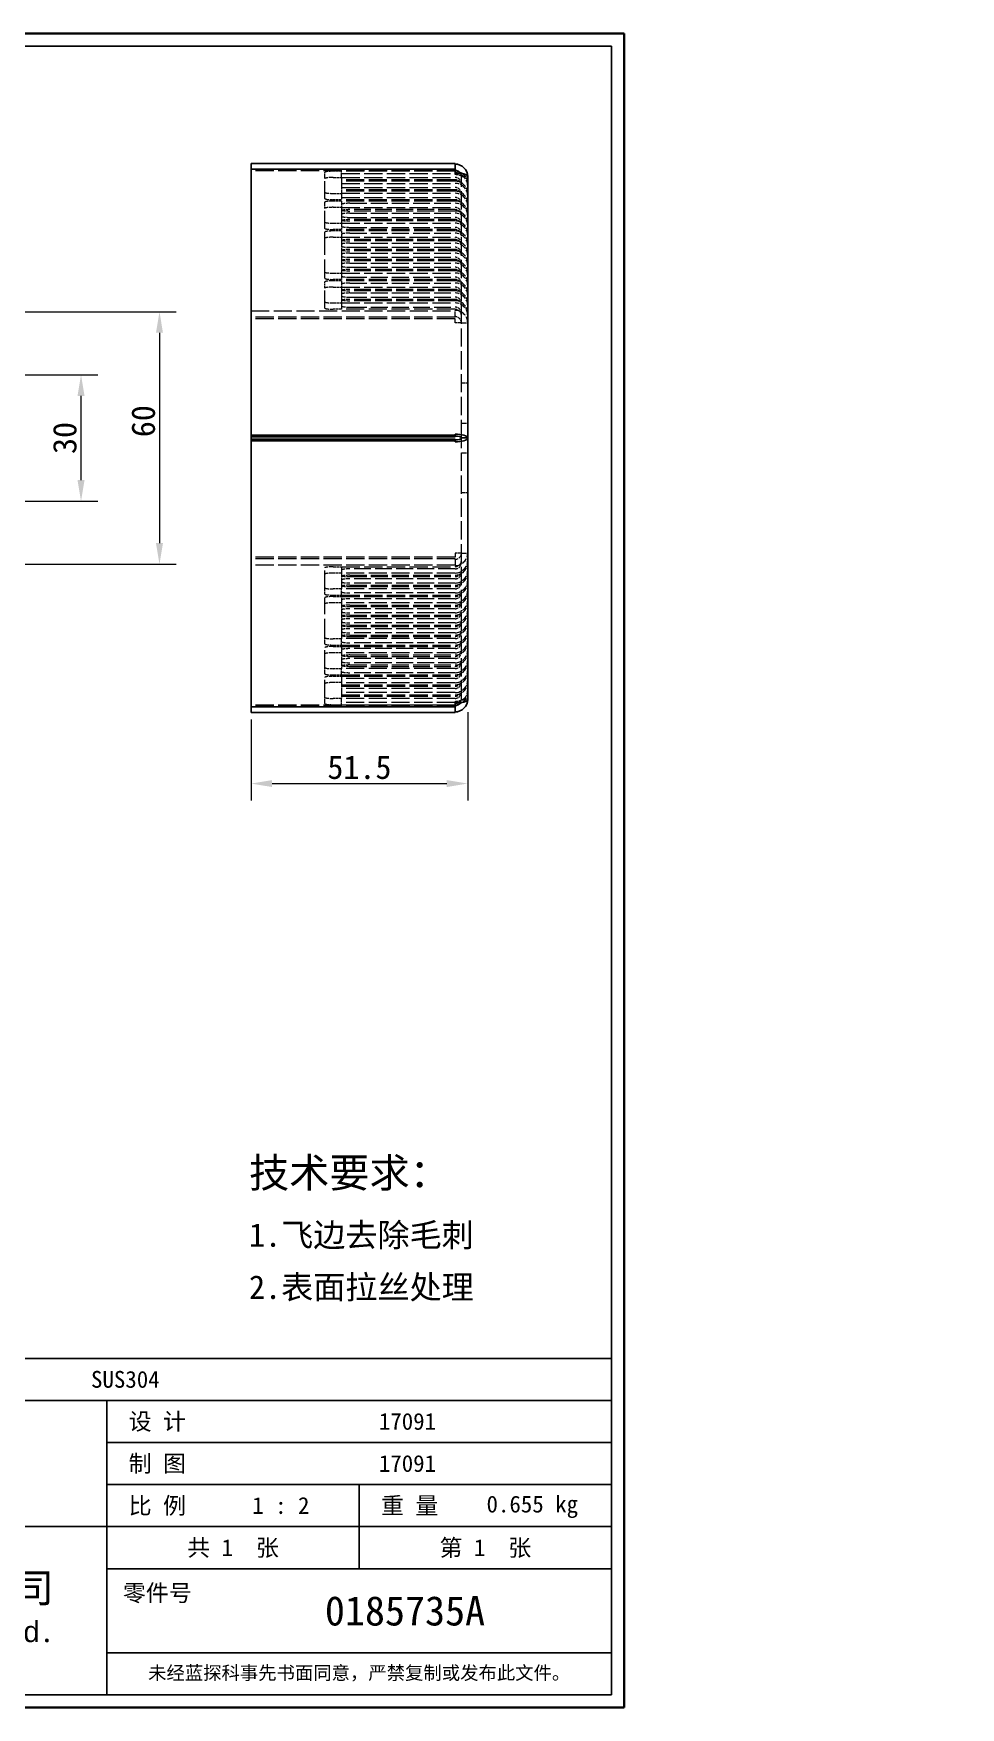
# Model space of a CAD drawing. Header units: millimetres. Extents: x 12 to 663, y 11 to 409.
# Drawn here: x 442.5 to 663, y 11 to 409 of the extents above; entities that cross this region are included whole.
import ezdxf
from ezdxf.enums import TextEntityAlignment as Align

# ---------------------------------------------------------------- set-up
doc = ezdxf.new("R2010")
doc.units = ezdxf.units.MM
doc.header["$LTSCALE"] = 2
doc.linetypes.add('CHAIN', pattern=[0.3543, 0.2362, -0.0295, 0.0591, -0.0295])
doc.linetypes.add('DASHED', pattern=[0.2067, 0.1654, -0.0413])
for name, color, linetype, lineweight in [('1', 7, 'Continuous', 18), ('可见 (ISO)', 7, 'Continuous', 25), ('图框 (ISO)', 7, 'Continuous', 35), ('标题 (ISO)', 7, 'Continuous', 25)]:
    doc.layers.add(name, color=color, linetype=linetype, lineweight=lineweight)
for name, color, linetype, lineweight, true_color in [('尺寸 (ISO)', 7, 'Continuous', 18, 0x008000), ('符号 (ISO)', 7, 'Continuous', 18, 0x008000), ('隐藏 (ISO)', 5, 'DASHED', 18, 0x0000ff)]:
    doc.layers.add(name, color=color, linetype=linetype, lineweight=lineweight, true_color=true_color)
doc.styles.add('文本样式164', font='SimSun.ttf')
doc.styles.add('文本样式165', font='SimSun.ttf')
doc.styles.add('文本样式74', font='SimSun.ttf')
doc.styles.add('最新国标', font='simfang.ttf')
doc.styles.add('注释文本 (ISO)', font='simfang.ttf')
doc.dimstyles.new('默认 (GB)', dxfattribs={"dimscale": 2, "dimtxt": 2.8, "dimasz": 2.5, "dimexe": 2, "dimexo": 1.5, "dimgap": 0.5, "dimtad": 1, "dimtoh": 1, "dimdsep": 46, "dimtxsty": '最新国标', "dimcen": 0.09, "dimdle": 10, "dimclrd": 256, "dimclre": 256, "dimclrt": 256, "dimaunit": 1, "dimadec": 3, "dimazin": 2, "dimtfac": 0.535714, "dimtdec": 3, "dimtmove": 0, "dimatfit": 3, "dimfxl": 0, "dimtolj": 1, "dimlwd": -1, "dimlwe": -1, "dimarcsym": 0})

# ---------------------------------------------------------------- blocks, each defined once
blk = doc.blocks.new('图框 最新国标')
at = {"layer": '图框 (ISO)'}
for p, q in [((6, 7), (6, 204.5)), ((6, 204.5), (291.5, 204.5)), ((291.5, 204.5), (291.5, 5.5)), ((6, 7), (6, 5.5)), ((6, 7), (6, 5.5)), ((291.5, 5.5), (6, 5.5))]:
    blk.add_line(p, q, dxfattribs=at)
at = {"layer": '图框 (ISO)', "color": 7, "linetype": 'Continuous', "lineweight": 25}
for p, q in [((18, 203), (290, 203)), ((18, 7), (18, 203)), ((18, 203), (290, 203)), ((53, 203), (53, 195)), ((290, 203), (290, 7)), ((290, 203), (290, 7)), ((53, 195), (18, 195)), ((290, 7), (6, 7)), ((290, 7), (18, 7))]:
    blk.add_line(p, q, dxfattribs=at)
at = {"layer": '图框 (ISO)', "style": '文本样式74'}
blk.add_attdef('零件代号_001', (42.7, 200.25), '', height=2.5, rotation=180, dxfattribs=at)
blk = doc.blocks.new('标题栏 最新国标')
at = {"layer": '标题 (ISO)'}
for p, q in [((381.98, -183.84), (196.98, -183.84)), ((196.98, -183.84), (196.98, -223.84)), ((254.48, -183.84), (254.48, -188.84)), ((269.48, -183.84), (269.48, -188.84)), ((281.48, -188.09), (281.48, -184.59)), ((281.48, -184.59), (286.48, -185.34)), ((289.48, -183.84), (289.48, -188.84)), ((381.98, -223.84), (381.98, -183.84)), ((383.48, -183.84), (383.48, -225.34)), ((286.48, -185.34), (286.48, -187.34)), ((196.98, -188.84), (381.98, -188.84)), ((232.98, -188.84), (232.98, -223.84)), ((286.48, -187.34), (281.48, -188.09)), ((321.98, -188.84), (321.98, -223.84)), ((321.98, -193.84), (381.98, -193.84)), ((321.98, -198.84), (381.98, -198.84)), ((351.98, -198.84), (351.98, -208.84)), ((321.98, -203.84), (232.98, -203.84)), ((321.98, -203.84), (381.98, -203.84)), ((321.98, -208.84), (381.98, -208.84)), ((321.98, -218.84), (381.98, -218.84)), ((196.98, -223.84), (381.98, -223.84)), ((383.48, -225.34), (196.98, -225.34))]:
    blk.add_line(p, q, dxfattribs=at)
at = {"layer": '标题 (ISO)', "linetype": 'CHAIN', "ltscale": 5.000333}
blk.add_line((274.98, -184.09), (274.98, -188.59), dxfattribs=at)
at = {"layer": '标题 (ISO)', "linetype": 'CHAIN', "ltscale": 15.834605}
blk.add_line((272.73, -186.34), (286.98, -186.34), dxfattribs=at)
at = {"layer": '标题 (ISO)'}
for radius in [1.75, 1]:
    blk.add_circle((274.98, -186.34), radius, dxfattribs=at)
at = {"layer": '1', "style": '文本样式164'}
for s, p in [('材 料', (299.48, -186.34)), ('UNIT: mm', (261.98, -186.34)), ('设 计', (327.98, -191.34)), ('制 图', (327.98, -196.34)), ('比 例', (327.98, -201.34)), ('重 量', (357.98, -201.34)), ('共 1  张', (336.98, -206.34)), ('第 1  张', (366.98, -206.34))]:
    blk.add_text(s, height=2, dxfattribs=at).set_placement(p, align=Align.MIDDLE_CENTER)
at = {"layer": '标题 (ISO)', "style": '注释文本 (ISO)'}
for s, insert, char_height, attachment_point, line_spacing_factor in [('\\fSimSun|b0|i0;{\\H1.3000;      未注公差角度及线性公差使用m\\P}\\fSimSun|b0|i0;{\\H1.3000;（GB/T1804-2000），未注形位公差使\\P}\\fSimSun|b0|i0;{\\H1.3000;用K级（GB/T 1184-1996）。\\P}\\fSimSun|b0|i0;{\\H1.3000;—————————————————\\P}\\fSimSun|b0|i0;{\\H1.3000;             6以下    ±0.05 mm\\P}\\fSimSun|b0|i0;{\\H1.3000;     6 ～   30以下    ±0.10 mm\\P}\\fSimSun|b0|i0;{\\H1.3000;    30 ～  120以下    ±0.15 mm\\P}\\fSimSun|b0|i0;{\\H1.3000;   120 ～  400以下    ±0.20 mm\\P}\\fSimSun|b0|i0;{\\H1.3000;   400 ～ 1000以下    ±0.30 mm\\P}\\fSimSun|b0|i0;{\\H1.3000;  1000 ～ 2000以下    ±0.50 mm\\P}\\fSimSun|b0|i0;{\\H1.3000;          2000以上    ±0.80 mm\\P}\\fSimSun|b0|i0;{\\H1.3000;\\P}\\fSimSun|b0|i0;{\\H1.3000;           300以下    ±30′\\P}\\fSimSun|b0|i0;{\\H1.3000;   300 ～ 1000以下    ±15′\\P}\\fSimSun|b0|i0;{\\H1.3000;          1000以上    ±5′}', (198.48, -206.63), 1.3, 4, 1.023913), ('{\\fMicrosoft YaHei|b0|i0|c134|p34;\\H1.75x;蓝探科工业自动化（江苏）有限公司\\P\\fArial|b0|i0|c0|p34;\\H0.71429x;Lantech Industrial Automation (Jiangsu) Co., Ltd\\fFangSong|b0|i0|c134|p49;.\\H1.15195x; }', (277.48, -213.84), 2, 5, 0.978695)]:
    blk.add_mtext(s, dxfattribs=dict(at, insert=insert, char_height=char_height, attachment_point=attachment_point, line_spacing_factor=line_spacing_factor))
at = {"layer": '标题 (ISO)', "attachment_point": 5, "style": '注释文本 (ISO)'}
for s, insert, char_height in [('\\fFangSong|b0|i0;零件号', (327.98, -211.84), 2), ('\\fSimSun|b0|i0;{\\H1.6000;未经蓝探科事先书面同意，严禁复制或发布此文件。}', (351.98, -221.34), 1.6)]:
    blk.add_mtext(s, dxfattribs=dict(at, insert=insert, char_height=char_height))
at = {"layer": '标题 (ISO)'}
for tag, p, height, style in [('材料_001', (320.09, -187.33), 2, '注释文本 (ISO)'), ('设计人_001', (354.32, -192.33), 2, '注释文本 (ISO)'), ('库存编号_001', (267.49, -198.12), 3.5, '文本样式165'), ('设计人_001', (354.32, -197.33), 2, '注释文本 (ISO)'), ('视图比例_001', (339.26, -202.33), 2, '注释文本 (ISO)'), ('质量\\P3;_001', (367.12, -202.16), 2, '注释文本 (ISO)'), ('零件代号_001', (347.9, -215.59), 3.5, '文本样式165')]:
    blk.add_attdef(tag, p, '', height=height, dxfattribs=dict(at, style=style))
blk = doc.blocks.new('*D5')
at = {"layer": 'Defpoints', "color": 0, "transparency": 16777216}
for p in [(168.26, 377.96), (118.51, 336.6), (662.99, 312.83), (432.51, 282.49)]:
    blk.add_point(p, dxfattribs=at)
at = {"layer": '尺寸 (ISO)', "color": 116, "true_color": 0x00803f, "transparency": 16777216}
for p, q in [((165.28, 378.35), (118.69, 384.49)), ((429.54, 282.09), (118.69, 241.17))]:
    blk.add_line(p, q, dxfattribs=at)
blk.add_arc((662.99, 312.83), 545, 173.0257, 186.9743, dxfattribs=at)
for points in [[(121.2, 379.11), (122.85, 378.9), (122.66, 383.97)], [(122.85, 246.76), (121.2, 246.55), (122.66, 241.69)]]:
    blk.add_solid(points, dxfattribs=at)
at = {"layer": '尺寸 (ISO)', "transparency": 16777216, "insert": (114.16, 312.83), "char_height": 5.6, "attachment_point": 5, "rotation": 90, "style": '最新国标'}
blk.add_mtext('\\A1;15°0\'0"', dxfattribs=at)
blk = doc.blocks.new('*D8')
at = {"layer": 'Defpoints', "color": 0, "transparency": 16777216}
for p in [(435.12, 342.83), (435.12, 282.83), (472.51, 282.83)]:
    blk.add_point(p, dxfattribs=at)
at = {"layer": '尺寸 (ISO)', "color": 116, "true_color": 0x00803f, "transparency": 16777216}
for p, q in [((438.12, 342.83), (476.51, 342.83)), ((472.51, 337.83), (472.51, 287.83)), ((438.12, 282.83), (476.51, 282.83))]:
    blk.add_line(p, q, dxfattribs=at)
for points in [[(471.67, 337.83), (473.34, 337.83), (472.51, 342.83)], [(471.67, 287.83), (473.34, 287.83), (472.51, 282.83)]]:
    blk.add_solid(points, dxfattribs=at)
at = {"layer": '尺寸 (ISO)', "transparency": 16777216, "insert": (468.67, 316.83), "char_height": 5.6, "attachment_point": 5, "rotation": 90, "style": '最新国标'}
blk.add_mtext('\\A1;60', dxfattribs=at)
blk = doc.blocks.new('*D9')
at = {"layer": 'Defpoints', "color": 0, "transparency": 16777216}
for p in [(494.3, 248.88), (545.8, 250.67), (545.8, 230.67)]:
    blk.add_point(p, dxfattribs=at)
at = {"layer": '尺寸 (ISO)', "color": 116, "true_color": 0x00803f, "transparency": 16777216}
for p, q in [((545.8, 247.67), (545.8, 226.67)), ((494.3, 245.88), (494.3, 226.67)), ((499.3, 230.67), (540.8, 230.67))]:
    blk.add_line(p, q, dxfattribs=at)
for points in [[(499.3, 231.5), (499.3, 229.84), (494.3, 230.67)], [(540.8, 231.5), (540.8, 229.84), (545.8, 230.67)]]:
    blk.add_solid(points, dxfattribs=at)
at = {"layer": '尺寸 (ISO)', "transparency": 16777216, "insert": (520.05, 234.52), "char_height": 5.6, "attachment_point": 5, "style": '最新国标'}
blk.add_mtext('\\A1;51.5', dxfattribs=at)
blk = doc.blocks.new('*D22')
at = {"layer": 'Defpoints', "color": 0, "transparency": 16777216}
for p in [(424.12, 327.83), (453.85, 327.83), (424.12, 297.83)]:
    blk.add_point(p, dxfattribs=at)
at = {"layer": '尺寸 (ISO)', "color": 116, "true_color": 0x00803f, "transparency": 16777216}
for p, q in [((427.12, 327.83), (457.85, 327.83)), ((453.85, 302.83), (453.85, 322.83)), ((427.12, 297.83), (457.85, 297.83))]:
    blk.add_line(p, q, dxfattribs=at)
for points in [[(453.01, 322.83), (454.68, 322.83), (453.85, 327.83)], [(453.01, 302.83), (454.68, 302.83), (453.85, 297.83)]]:
    blk.add_solid(points, dxfattribs=at)
at = {"layer": '尺寸 (ISO)', "transparency": 16777216, "insert": (450.01, 312.83), "char_height": 5.6, "attachment_point": 5, "rotation": 90, "style": '最新国标'}
blk.add_mtext('\\A1;30', dxfattribs=at)

msp = doc.modelspace()

# ---------------------------------------------------------------- linework, layer by layer
at = {"layer": '可见 (ISO)'}
for p, q in [((542.797, 378.083), (494.297, 378.083)), ((494.297, 376.779), (494.297, 378.083)), ((494.297, 376.779), (542.797, 376.779)), ((494.297, 313.53), (494.297, 376.779)), ((542.797, 376.779), (542.797, 378.083)), ((542.797, 376.779), (542.797, 375.89)), ((545.797, 374.987), (545.797, 312.828)), ((542.797, 313.53), (494.297, 313.53)), ((494.297, 313.078), (494.297, 313.53)), ((542.797, 313.078), (494.297, 313.078)), ((494.297, 313.078), (494.297, 312.578)), ((542.797, 312.578), (494.297, 312.578)), ((494.297, 312.578), (494.297, 312.127)), ((494.297, 312.127), (542.797, 312.127)), ((494.297, 248.878), (494.297, 312.127)), ((542.797, 313.731), (542.797, 313.53)), ((542.797, 313.078), (542.797, 313.53)), ((542.797, 312.578), (542.797, 312.127)), ((542.797, 312.127), (542.797, 311.926)), ((544.297, 312.828), (545.797, 312.828)), ((545.797, 312.828), (545.797, 250.669)), ((542.797, 248.878), (494.297, 248.878)), ((494.297, 248.878), (494.297, 247.573)), ((494.297, 247.573), (542.797, 247.573)), ((542.797, 249.767), (542.797, 248.878)), ((542.797, 248.878), (542.797, 247.573))]:
    msp.add_line(p, q, dxfattribs=at)
for centre, major_axis, ratio, start_param, end_param in [((542.797, 374.987), (3, 0), 0.9914449, 0, 1.5707963), ((542.797, 374.987), (-1.5, 0), 0.9914449, 3.7255156, 4.712389), ((542.797, 374.987), (3, 0), 0.3007058, 0, 1.5707963), ((542.797, 312.828), (3, 0), 0.3007058, 0, 1.5707963), ((542.797, 312.828), (1.5, 0), 0.3007058, 0, 1.5707963), ((542.797, 312.828), (3, 0), 0.3007058, 4.712389, 6.2831853), ((542.797, 312.828), (1.5, 0), 0.3007058, 4.712389, 6.2831853), ((542.797, 250.669), (3, 0), 0.9914449, 4.712389, 6.2831853), ((542.797, 250.669), (3, 0), 0.3007058, 4.712389, 6.2831853), ((542.797, 250.669), (-1.5, 0), 0.9914449, 1.5707963, 2.5576697)]:
    msp.add_ellipse(centre, major_axis=major_axis, ratio=ratio, start_param=start_param, end_param=end_param, dxfattribs=at)
at = {"layer": '隐藏 (ISO)', "ltscale": 13.035532}
for p, q in [((542.797, 376.596), (494.297, 376.596)), ((542.797, 376.328), (494.297, 376.328)), ((494.297, 343.044), (542.797, 343.044)), ((542.797, 341.556), (494.297, 341.556)), ((542.797, 341.18), (494.297, 341.18)), ((542.797, 284.476), (494.297, 284.476)), ((542.797, 284.101), (494.297, 284.101)), ((542.797, 282.613), (494.297, 282.613)), ((542.797, 249.329), (494.297, 249.329)), ((542.797, 249.061), (494.297, 249.061))]:
    msp.add_line(p, q, dxfattribs=at)
at = {"layer": '隐藏 (ISO)', "ltscale": 1.428422}
for p, q in [((511.797, 374.494), (511.797, 375.981)), ((542.797, 375.439), (542.797, 375.89)), ((544.297, 374.987), (545.797, 374.987)), ((511.797, 367.411), (511.797, 368.898)), ((515.797, 369.159), (515.797, 367.672)), ((511.797, 360.301), (511.797, 361.789)), ((515.797, 362.05), (515.797, 360.563)), ((511.797, 348.453), (511.797, 349.94)), ((515.797, 350.201), (515.797, 348.714)), ((542.797, 341.685), (542.797, 343.172)), ((544.297, 340.198), (545.797, 340.198)), ((545.797, 325.828), (544.297, 325.828)), ((544.297, 316.328), (545.797, 316.328)), ((544.297, 309.328), (545.797, 309.328)), ((545.797, 299.828), (544.297, 299.828)), ((542.797, 283.972), (542.797, 282.485)), ((544.297, 285.459), (545.797, 285.459)), ((511.797, 275.717), (511.797, 277.204)), ((515.797, 275.456), (515.797, 276.943)), ((511.797, 263.868), (511.797, 265.355)), ((515.797, 263.607), (515.797, 265.094)), ((511.797, 256.759), (511.797, 258.246)), ((515.797, 256.498), (515.797, 257.985)), ((511.797, 249.676), (511.797, 251.163)), ((542.797, 250.218), (542.797, 249.767)), ((544.297, 250.669), (545.797, 250.669))]:
    msp.add_line(p, q, dxfattribs=at)
at = {"layer": '隐藏 (ISO)', "ltscale": 12.559665}
for p, q in [((511.797, 369.75), (511.797, 374.494)), ((511.797, 362.667), (511.797, 367.411)), ((511.797, 343.709), (511.797, 348.453)), ((511.797, 277.204), (511.797, 281.948)), ((511.797, 258.246), (511.797, 262.99)), ((511.797, 251.163), (511.797, 255.907))]:
    msp.add_line(p, q, dxfattribs=at)
at = {"layer": '隐藏 (ISO)', "ltscale": 1.904597}
for p, q in [((515.797, 376.242), (513.797, 376.242)), ((513.797, 374.755), (515.797, 374.755)), ((513.797, 370.976), (515.797, 370.976)), ((515.797, 369.489), (513.797, 369.489)), ((515.797, 369.159), (513.797, 369.159)), ((513.797, 367.672), (515.797, 367.672)), ((513.797, 363.893), (515.797, 363.893)), ((515.797, 362.406), (513.797, 362.406)), ((515.797, 362.05), (513.797, 362.05)), ((513.797, 360.563), (515.797, 360.563)), ((513.797, 352.018), (515.797, 352.018)), ((515.797, 350.531), (513.797, 350.531)), ((515.797, 350.201), (513.797, 350.201)), ((513.797, 348.714), (515.797, 348.714)), ((513.797, 344.935), (515.797, 344.935)), ((515.797, 343.448), (513.797, 343.448)), ((513.797, 282.209), (515.797, 282.209)), ((515.797, 280.722), (513.797, 280.722)), ((515.797, 276.943), (513.797, 276.943)), ((513.797, 275.456), (515.797, 275.456)), ((513.797, 275.126), (515.797, 275.126)), ((515.797, 273.639), (513.797, 273.639)), ((515.797, 265.094), (513.797, 265.094)), ((513.797, 263.607), (515.797, 263.607)), ((513.797, 263.251), (515.797, 263.251)), ((515.797, 261.764), (513.797, 261.764)), ((515.797, 257.985), (513.797, 257.985)), ((513.797, 256.498), (515.797, 256.498)), ((513.797, 256.168), (515.797, 256.168)), ((515.797, 254.681), (513.797, 254.681)), ((515.797, 250.902), (513.797, 250.902)), ((513.797, 249.414), (515.797, 249.414))]:
    msp.add_line(p, q, dxfattribs=at)
at = {"layer": '隐藏 (ISO)', "ltscale": 13.062409}
for p, q in [((542.797, 376.268), (515.797, 376.268)), ((515.797, 375.742), (542.797, 375.742)), ((515.797, 374.755), (542.797, 374.755)), ((542.797, 374.229), (515.797, 374.229)), ((542.797, 373.898), (515.797, 373.898)), ((515.797, 373.372), (542.797, 373.372)), ((515.797, 372.385), (542.797, 372.385)), ((542.797, 371.859), (515.797, 371.859)), ((542.797, 371.529), (515.797, 371.529)), ((515.797, 371.002), (542.797, 371.002)), ((515.797, 370.016), (542.797, 370.016)), ((542.797, 369.489), (515.797, 369.489)), ((542.797, 369.159), (515.797, 369.159)), ((515.797, 367.646), (542.797, 367.646)), ((515.797, 363.893), (542.797, 363.893)), ((542.797, 362.38), (515.797, 362.38)), ((542.797, 362.05), (515.797, 362.05)), ((515.797, 360.537), (542.797, 360.537)), ((515.797, 352.044), (542.797, 352.044)), ((542.797, 350.531), (515.797, 350.531)), ((542.797, 350.201), (515.797, 350.201)), ((515.797, 348.688), (542.797, 348.688)), ((515.797, 344.935), (542.797, 344.935)), ((542.797, 343.422), (515.797, 343.422)), ((515.797, 282.235), (542.797, 282.235)), ((542.797, 280.722), (515.797, 280.722)), ((542.797, 276.969), (515.797, 276.969)), ((515.797, 275.456), (542.797, 275.456)), ((515.797, 275.126), (542.797, 275.126)), ((542.797, 273.613), (515.797, 273.613)), ((542.797, 265.12), (515.797, 265.12)), ((515.797, 263.607), (542.797, 263.607)), ((515.797, 263.277), (542.797, 263.277)), ((542.797, 261.764), (515.797, 261.764)), ((542.797, 258.011), (515.797, 258.011)), ((515.797, 256.498), (542.797, 256.498)), ((515.797, 256.168), (542.797, 256.168)), ((542.797, 255.641), (515.797, 255.641)), ((542.797, 254.655), (515.797, 254.655)), ((515.797, 254.128), (542.797, 254.128)), ((515.797, 253.798), (542.797, 253.798)), ((542.797, 253.271), (515.797, 253.271)), ((542.797, 252.285), (515.797, 252.285)), ((515.797, 251.758), (542.797, 251.758)), ((515.797, 251.428), (542.797, 251.428)), ((542.797, 250.902), (515.797, 250.902)), ((542.797, 249.915), (515.797, 249.915)), ((515.797, 249.389), (542.797, 249.389))]:
    msp.add_line(p, q, dxfattribs=at)
at = {"layer": '隐藏 (ISO)', "ltscale": 1.440749}
for p, q in [((515.797, 374.755), (515.797, 376.268)), ((515.797, 249.389), (515.797, 250.902))]:
    msp.add_line(p, q, dxfattribs=at)
at = {"layer": '隐藏 (ISO)', "ltscale": 0.501416}
for p, q in [((515.797, 374.755), (515.797, 374.229)), ((515.797, 372.385), (515.797, 371.859)), ((515.797, 370.016), (515.797, 369.489)), ((515.797, 256.168), (515.797, 255.641)), ((515.797, 253.798), (515.797, 253.271)), ((515.797, 251.428), (515.797, 250.902))]:
    msp.add_line(p, q, dxfattribs=at)
at = {"layer": '隐藏 (ISO)', "ltscale": 11.38591}
for p, q in [((515.797, 374.229), (515.797, 372.385)), ((515.797, 371.859), (515.797, 370.016)), ((515.797, 255.641), (515.797, 253.798)), ((515.797, 253.271), (515.797, 251.428))]:
    msp.add_line(p, q, dxfattribs=at)
at = {"layer": '隐藏 (ISO)', "ltscale": 13.138107}
for p, q in [((544.297, 312.828), (544.297, 374.987)), ((544.297, 250.669), (544.297, 312.828))]:
    msp.add_line(p, q, dxfattribs=at)
at = {"layer": '隐藏 (ISO)', "ltscale": 0.187969}
for p, q in [((515.797, 367.672), (515.797, 367.646)), ((515.797, 362.38), (515.797, 362.406)), ((515.797, 360.563), (515.797, 360.537)), ((515.797, 348.714), (515.797, 348.688)), ((515.797, 343.422), (515.797, 343.448)), ((515.797, 282.209), (515.797, 282.235)), ((515.797, 276.969), (515.797, 276.943)), ((515.797, 265.12), (515.797, 265.094)), ((515.797, 263.251), (515.797, 263.277)), ((515.797, 258.011), (515.797, 257.985))]:
    msp.add_line(p, q, dxfattribs=at)
at = {"layer": '隐藏 (ISO)', "ltscale": 0.752174}
for p, q in [((515.797, 367.646), (515.797, 366.856)), ((515.797, 360.537), (515.797, 359.747)), ((515.797, 351.321), (515.797, 350.531)), ((515.797, 348.688), (515.797, 347.898)), ((515.797, 277.759), (515.797, 276.969)), ((515.797, 275.126), (515.797, 274.336)), ((515.797, 265.91), (515.797, 265.12)), ((515.797, 258.801), (515.797, 258.011))]:
    msp.add_line(p, q, dxfattribs=at)
at = {"layer": '隐藏 (ISO)', "ltscale": 12.199189}
for p, q in [((515.797, 366.856), (515.797, 365.54)), ((515.797, 364.486), (515.797, 363.17)), ((515.797, 359.747), (515.797, 358.43)), ((515.797, 357.377), (515.797, 356.061)), ((515.797, 355.007), (515.797, 353.691)), ((515.797, 352.638), (515.797, 351.321)), ((515.797, 347.898), (515.797, 346.582)), ((515.797, 345.528), (515.797, 344.212)), ((515.797, 281.445), (515.797, 280.129)), ((515.797, 279.075), (515.797, 277.759)), ((515.797, 274.336), (515.797, 273.019)), ((515.797, 271.966), (515.797, 270.65)), ((515.797, 269.596), (515.797, 268.28)), ((515.797, 267.227), (515.797, 265.91)), ((515.797, 262.487), (515.797, 261.171)), ((515.797, 260.117), (515.797, 258.801))]:
    msp.add_line(p, q, dxfattribs=at)
at = {"layer": '隐藏 (ISO)', "ltscale": 12.094824}
for p, q in [((517.797, 368.632), (542.797, 368.632)), ((542.797, 367.119), (517.797, 367.119)), ((542.797, 366.789), (517.797, 366.789)), ((517.797, 366.263), (542.797, 366.263)), ((517.797, 365.276), (542.797, 365.276)), ((542.797, 364.75), (517.797, 364.75)), ((542.797, 364.419), (517.797, 364.419)), ((517.797, 362.907), (542.797, 362.907)), ((517.797, 361.523), (542.797, 361.523)), ((542.797, 360.01), (517.797, 360.01)), ((542.797, 359.68), (517.797, 359.68)), ((517.797, 359.153), (542.797, 359.153)), ((517.797, 358.167), (542.797, 358.167)), ((542.797, 357.64), (517.797, 357.64)), ((542.797, 357.31), (517.797, 357.31)), ((517.797, 356.784), (542.797, 356.784)), ((517.797, 355.797), (542.797, 355.797)), ((542.797, 355.271), (517.797, 355.271)), ((542.797, 354.94), (517.797, 354.94)), ((517.797, 354.414), (542.797, 354.414)), ((517.797, 353.428), (542.797, 353.428)), ((542.797, 352.901), (517.797, 352.901)), ((542.797, 352.571), (517.797, 352.571)), ((517.797, 351.058), (542.797, 351.058)), ((517.797, 349.674), (542.797, 349.674)), ((542.797, 348.161), (517.797, 348.161)), ((542.797, 347.831), (517.797, 347.831)), ((517.797, 347.305), (542.797, 347.305)), ((517.797, 346.318), (542.797, 346.318)), ((542.797, 345.792), (517.797, 345.792)), ((542.797, 345.461), (517.797, 345.461)), ((517.797, 343.949), (542.797, 343.949)), ((542.797, 281.708), (517.797, 281.708)), ((517.797, 280.195), (542.797, 280.195)), ((517.797, 279.865), (542.797, 279.865)), ((542.797, 279.339), (517.797, 279.339)), ((542.797, 278.352), (517.797, 278.352)), ((517.797, 277.826), (542.797, 277.826)), ((517.797, 277.495), (542.797, 277.495)), ((542.797, 275.983), (517.797, 275.983)), ((542.797, 274.599), (517.797, 274.599)), ((517.797, 273.086), (542.797, 273.086)), ((517.797, 272.756), (542.797, 272.756)), ((542.797, 272.229), (517.797, 272.229)), ((542.797, 271.243), (517.797, 271.243)), ((517.797, 270.716), (542.797, 270.716)), ((517.797, 270.386), (542.797, 270.386)), ((542.797, 269.86), (517.797, 269.86)), ((542.797, 268.873), (517.797, 268.873)), ((517.797, 268.347), (542.797, 268.347)), ((517.797, 268.016), (542.797, 268.016)), ((542.797, 267.49), (517.797, 267.49)), ((542.797, 266.504), (517.797, 266.504)), ((517.797, 265.977), (542.797, 265.977)), ((517.797, 265.647), (542.797, 265.647)), ((542.797, 264.134), (517.797, 264.134)), ((542.797, 262.75), (517.797, 262.75)), ((517.797, 261.237), (542.797, 261.237)), ((517.797, 260.907), (542.797, 260.907)), ((542.797, 260.381), (517.797, 260.381)), ((542.797, 259.394), (517.797, 259.394)), ((517.797, 258.868), (542.797, 258.868)), ((517.797, 258.538), (542.797, 258.538)), ((542.797, 257.025), (517.797, 257.025))]:
    msp.add_line(p, q, dxfattribs=at)
at = {"layer": '隐藏 (ISO)', "ltscale": 1.002932}
for p, q in [((515.797, 365.54), (515.797, 364.486)), ((515.797, 358.43), (515.797, 357.377)), ((515.797, 356.061), (515.797, 355.007)), ((515.797, 353.691), (515.797, 352.638)), ((515.797, 346.582), (515.797, 345.528)), ((515.797, 280.129), (515.797, 279.075)), ((515.797, 273.019), (515.797, 271.966)), ((515.797, 270.65), (515.797, 269.596)), ((515.797, 268.28), (515.797, 267.227)), ((515.797, 261.171), (515.797, 260.117))]:
    msp.add_line(p, q, dxfattribs=at)
at = {"layer": '隐藏 (ISO)', "ltscale": 0.733906}
for p, q in [((515.797, 363.17), (515.797, 362.406)), ((515.797, 344.212), (515.797, 343.448)), ((515.797, 282.209), (515.797, 281.445)), ((515.797, 263.251), (515.797, 262.487))]:
    msp.add_line(p, q, dxfattribs=at)
at = {"layer": '隐藏 (ISO)', "ltscale": 13.556116}
for p, q in [((511.797, 350.792), (511.797, 360.301)), ((511.797, 265.355), (511.797, 274.865))]:
    msp.add_line(p, q, dxfattribs=at)
at = {"layer": '隐藏 (ISO)', "ltscale": 0.936008}
for p, q in [((542.797, 341.685), (542.797, 341.556)), ((542.797, 340.198), (542.797, 341.18)), ((542.797, 285.459), (542.797, 284.476)), ((542.797, 283.972), (542.797, 284.101))]:
    msp.add_line(p, q, dxfattribs=at)
at = {"layer": '隐藏 (ISO)', "ltscale": 2.243818}
for p, q in [((544.297, 340.198), (542.797, 340.198)), ((544.297, 285.459), (542.797, 285.459))]:
    msp.add_line(p, q, dxfattribs=at)
at = {"layer": '隐藏 (ISO)', "ltscale": 2.991791}
for centre, start_param, end_param in [((513.797, 375.981), 4.712389, 6.2831853), ((513.797, 374.494), 4.712389, 6.2831853), ((513.797, 371.237), 0, 1.5707963), ((513.797, 369.75), 0, 1.5707963), ((513.797, 368.898), 4.712389, 6.2831853), ((513.797, 367.411), 4.712389, 6.2831853), ((513.797, 364.154), 0, 1.5707963), ((513.797, 362.667), 0, 1.5707963), ((513.797, 361.789), 4.712389, 6.2831853), ((513.797, 360.301), 4.712389, 6.2831853), ((513.797, 352.279), 0, 1.5707963), ((513.797, 350.792), 0, 1.5707963), ((513.797, 349.94), 4.712389, 6.2831853), ((513.797, 348.453), 4.712389, 6.2831853), ((513.797, 345.196), 0, 1.5707963), ((513.797, 343.709), 0, 1.5707963), ((513.797, 281.948), 4.712389, 6.2831853), ((513.797, 280.461), 4.712389, 6.2831853), ((513.797, 277.204), 0, 1.5707963), ((513.797, 275.717), 0, 1.5707963), ((513.797, 274.865), 4.712389, 6.2831853), ((513.797, 273.377), 4.712389, 6.2831853), ((513.797, 265.355), 0, 1.5707963), ((513.797, 263.868), 0, 1.5707963), ((513.797, 262.99), 4.712389, 6.2831853), ((513.797, 261.503), 4.712389, 6.2831853), ((513.797, 258.246), 0, 1.5707963), ((513.797, 256.759), 0, 1.5707963), ((513.797, 255.907), 4.712389, 6.2831853), ((513.797, 254.42), 4.712389, 6.2831853), ((513.797, 251.163), 0, 1.5707963), ((513.797, 249.676), 0, 1.5707963)]:
    msp.add_ellipse(centre, major_axis=(-2, 0), ratio=0.1305262, start_param=start_param, end_param=end_param, dxfattribs=at)
at = {"layer": '隐藏 (ISO)', "ltscale": 4.507119}
for centre, major_axis, start_param, end_param in [((542.797, 373.242), (0, 3.026), 4.712389, 6.2831853), ((542.797, 372.716), (0, 3.026), 4.712389, 6.2831853), ((542.797, 370.873), (0, 3.026), 4.712389, 6.2831853), ((542.797, 370.346), (0, 3.026), 4.712389, 6.2831853), ((542.797, 368.503), (0, 3.026), 4.712389, 6.2831853), ((542.797, 367.976), (0, 3.026), 4.712389, 6.2831853), ((542.797, 366.133), (0, 3.026), 4.712389, 6.2831853), ((542.797, 365.606), (0, 3.026), 4.712389, 6.2831853), ((542.797, 363.763), (0, 3.026), 4.712389, 6.2831853), ((542.797, 363.237), (0, 3.026), 4.712389, 6.2831853), ((542.797, 361.394), (0, 3.026), 4.712389, 6.2831853), ((542.797, 360.867), (0, 3.026), 4.712389, 6.2831853), ((542.797, 359.024), (0, 3.026), 4.712389, 6.2831853), ((542.797, 358.497), (0, 3.026), 4.712389, 6.2831853), ((542.797, 356.654), (0, 3.026), 4.712389, 6.2831853), ((542.797, 356.127), (0, 3.026), 4.712389, 6.2831853), ((542.797, 354.284), (0, 3.026), 4.712389, 6.2831853), ((542.797, 353.758), (0, 3.026), 4.712389, 6.2831853), ((542.797, 351.915), (0, 3.026), 4.712389, 6.2831853), ((542.797, 351.388), (0, 3.026), 4.712389, 6.2831853), ((542.797, 349.545), (0, 3.026), 4.712389, 6.2831853), ((542.797, 349.018), (0, 3.026), 4.712389, 6.2831853), ((542.797, 347.175), (0, 3.026), 4.712389, 6.2831853), ((542.797, 346.648), (0, 3.026), 4.712389, 6.2831853), ((542.797, 344.805), (0, 3.026), 4.712389, 6.2831853), ((542.797, 344.279), (0, 3.026), 4.712389, 6.2831853), ((542.797, 342.436), (0, 3.026), 4.712389, 6.2831853), ((542.797, 341.909), (0, 3.026), 4.712389, 6.2831853), ((542.797, 283.748), (0, -3.026), 0, 1.5707963), ((542.797, 283.221), (0, -3.026), 0, 1.5707963), ((542.797, 281.378), (0, -3.026), 0, 1.5707963), ((542.797, 280.852), (0, -3.026), 0, 1.5707963), ((542.797, 279.008), (0, -3.026), 0, 1.5707963), ((542.797, 278.482), (0, -3.026), 0, 1.5707963), ((542.797, 276.639), (0, -3.026), 0, 1.5707963), ((542.797, 276.112), (0, -3.026), 0, 1.5707963), ((542.797, 274.269), (0, -3.026), 0, 1.5707963), ((542.797, 273.742), (0, -3.026), 0, 1.5707963), ((542.797, 271.899), (0, -3.026), 0, 1.5707963), ((542.797, 271.373), (0, -3.026), 0, 1.5707963), ((542.797, 269.529), (0, -3.026), 0, 1.5707963), ((542.797, 269.003), (0, -3.026), 0, 1.5707963), ((542.797, 267.16), (0, -3.026), 0, 1.5707963), ((542.797, 266.633), (0, -3.026), 0, 1.5707963), ((542.797, 264.79), (0, -3.026), 0, 1.5707963), ((542.797, 264.263), (0, -3.026), 0, 1.5707963), ((542.797, 262.42), (0, -3.026), 0, 1.5707963), ((542.797, 261.894), (0, -3.026), 0, 1.5707963), ((542.797, 260.05), (0, -3.026), 0, 1.5707963), ((542.797, 259.524), (0, -3.026), 0, 1.5707963), ((542.797, 257.681), (0, -3.026), 0, 1.5707963), ((542.797, 257.154), (0, -3.026), 0, 1.5707963), ((542.797, 255.311), (0, -3.026), 0, 1.5707963), ((542.797, 254.784), (0, -3.026), 0, 1.5707963), ((542.797, 252.941), (0, -3.026), 0, 1.5707963), ((542.797, 252.415), (0, -3.026), 0, 1.5707963)]:
    msp.add_ellipse(centre, major_axis=major_axis, ratio=0.9914449, start_param=start_param, end_param=end_param, dxfattribs=at)
at = {"layer": '隐藏 (ISO)', "ltscale": 2.243818}
for centre, ratio, start_param, end_param in [((542.797, 374.987), 0.3007058, 0, 1.5707963), ((542.797, 340.198), 0.9914449, 0, 1.5707963), ((542.797, 285.459), 0.9914449, 4.712389, 6.2831853), ((542.797, 250.669), 0.3007058, 4.712389, 6.2831853)]:
    msp.add_ellipse(centre, major_axis=(1.5, 0), ratio=ratio, start_param=start_param, end_param=end_param, dxfattribs=at)
at = {"layer": '隐藏 (ISO)', "ltscale": 2.25351}
for centre, major_axis, start_param, end_param in [((542.797, 373.242), (0, 1.513), 4.712389, 6.2831853), ((542.797, 372.716), (0, 1.513), 4.712389, 6.2831853), ((542.797, 370.873), (0, 1.513), 4.712389, 6.2831853), ((542.797, 370.346), (0, 1.513), 4.712389, 6.2831853), ((542.797, 368.503), (0, 1.513), 4.712389, 6.2831853), ((542.797, 367.976), (0, 1.513), 4.712389, 6.2831853), ((542.797, 366.133), (0, 1.513), 4.712389, 6.2831853), ((542.797, 365.606), (0, 1.513), 4.712389, 6.2831853), ((542.797, 363.763), (0, 1.513), 4.712389, 6.2831853), ((542.797, 363.237), (0, 1.513), 4.712389, 6.2831853), ((542.797, 361.394), (0, 1.513), 4.712389, 6.2831853), ((542.797, 360.867), (0, 1.513), 4.712389, 6.2831853), ((542.797, 359.024), (0, 1.513), 4.712389, 6.2831853), ((542.797, 358.497), (0, 1.513), 4.712389, 6.2831853), ((542.797, 356.654), (0, 1.513), 4.712389, 6.2831853), ((542.797, 356.127), (0, 1.513), 4.712389, 6.2831853), ((542.797, 354.284), (0, 1.513), 4.712389, 6.2831853), ((542.797, 353.758), (0, 1.513), 4.712389, 6.2831853), ((542.797, 351.915), (0, 1.513), 4.712389, 6.2831853), ((542.797, 351.388), (0, 1.513), 4.712389, 6.2831853), ((542.797, 349.545), (0, 1.513), 4.712389, 6.2831853), ((542.797, 349.018), (0, 1.513), 4.712389, 6.2831853), ((542.797, 347.175), (0, 1.513), 4.712389, 6.2831853), ((542.797, 346.648), (0, 1.513), 4.712389, 6.2831853), ((542.797, 344.805), (0, 1.513), 4.712389, 6.2831853), ((542.797, 344.279), (0, 1.513), 4.712389, 6.2831853), ((542.797, 342.436), (0, 1.513), 4.712389, 6.2831853), ((542.797, 341.909), (0, 1.513), 4.712389, 6.2831853), ((542.797, 283.748), (0, -1.513), 0, 1.5707963), ((542.797, 283.221), (0, -1.513), 0, 1.5707963), ((542.797, 281.378), (0, -1.513), 0, 1.5707963), ((542.797, 280.852), (0, -1.513), 0, 1.5707963), ((542.797, 279.008), (0, -1.513), 0, 1.5707963), ((542.797, 278.482), (0, -1.513), 0, 1.5707963), ((542.797, 276.639), (0, -1.513), 0, 1.5707963), ((542.797, 276.112), (0, -1.513), 0, 1.5707963), ((542.797, 274.269), (0, -1.513), 0, 1.5707963), ((542.797, 273.742), (0, -1.513), 0, 1.5707963), ((542.797, 271.899), (0, -1.513), 0, 1.5707963), ((542.797, 271.373), (0, -1.513), 0, 1.5707963), ((542.797, 269.529), (0, -1.513), 0, 1.5707963), ((542.797, 269.003), (0, -1.513), 0, 1.5707963), ((542.797, 267.16), (0, -1.513), 0, 1.5707963), ((542.797, 266.633), (0, -1.513), 0, 1.5707963), ((542.797, 264.79), (0, -1.513), 0, 1.5707963), ((542.797, 264.263), (0, -1.513), 0, 1.5707963), ((542.797, 262.42), (0, -1.513), 0, 1.5707963), ((542.797, 261.894), (0, -1.513), 0, 1.5707963), ((542.797, 260.05), (0, -1.513), 0, 1.5707963), ((542.797, 259.524), (0, -1.513), 0, 1.5707963), ((542.797, 257.681), (0, -1.513), 0, 1.5707963), ((542.797, 257.154), (0, -1.513), 0, 1.5707963), ((542.797, 255.311), (0, -1.513), 0, 1.5707963), ((542.797, 254.784), (0, -1.513), 0, 1.5707963), ((542.797, 252.941), (0, -1.513), 0, 1.5707963), ((542.797, 252.415), (0, -1.513), 0, 1.5707963)]:
    msp.add_ellipse(centre, major_axis=major_axis, ratio=0.9914449, start_param=start_param, end_param=end_param, dxfattribs=at)
at = {"layer": '隐藏 (ISO)', "ltscale": 0.834047}
for centre, start_param, end_param in [((542.797, 374.987), 0, 0.5839229), ((542.797, 250.669), 5.6992624, 6.2831853)]:
    msp.add_ellipse(centre, major_axis=(1.5, 0), ratio=0.9914449, start_param=start_param, end_param=end_param, dxfattribs=at)
at = {"layer": '隐藏 (ISO)', "ltscale": 3.004713}
for centre, major_axis, start_param, end_param in [((517.797, 368.369), (-2, 0), 4.712389, 6.2831853), ((517.797, 366.856), (2, 0), 1.5707963, 3.1415927), ((517.797, 367.053), (2, 0), 3.1415927, 4.712389), ((517.797, 365.999), (-2, 0), 4.712389, 6.2831853), ((517.797, 365.54), (-2, 0), 0, 1.5707963), ((517.797, 364.486), (2, 0), 1.5707963, 3.1415927), ((517.797, 364.683), (2, 0), 3.1415927, 4.712389), ((517.797, 363.17), (-2, 0), 0, 1.5707963), ((517.797, 361.26), (-2, 0), 4.712389, 6.2831853), ((517.797, 359.747), (2, 0), 1.5707963, 3.1415927), ((517.797, 359.943), (2, 0), 3.1415927, 4.712389), ((517.797, 358.89), (-2, 0), 4.712389, 6.2831853), ((517.797, 358.43), (-2, 0), 0, 1.5707963), ((517.797, 357.377), (2, 0), 1.5707963, 3.1415927), ((517.797, 357.574), (2, 0), 3.1415927, 4.712389), ((517.797, 356.52), (-2, 0), 4.712389, 6.2831853), ((517.797, 356.061), (-2, 0), 0, 1.5707963), ((517.797, 355.007), (2, 0), 1.5707963, 3.1415927), ((517.797, 355.204), (2, 0), 3.1415927, 4.712389), ((517.797, 354.151), (-2, 0), 4.712389, 6.2831853), ((517.797, 353.691), (-2, 0), 0, 1.5707963), ((517.797, 352.638), (2, 0), 1.5707963, 3.1415927), ((517.797, 352.834), (2, 0), 3.1415927, 4.712389), ((517.797, 351.321), (-2, 0), 0, 1.5707963), ((517.797, 349.411), (-2, 0), 4.712389, 6.2831853), ((517.797, 347.898), (2, 0), 1.5707963, 3.1415927), ((517.797, 348.095), (2, 0), 3.1415927, 4.712389), ((517.797, 347.041), (-2, 0), 4.712389, 6.2831853), ((517.797, 346.582), (-2, 0), 0, 1.5707963), ((517.797, 345.528), (2, 0), 1.5707963, 3.1415927), ((517.797, 345.725), (2, 0), 3.1415927, 4.712389), ((517.797, 344.212), (-2, 0), 0, 1.5707963), ((517.797, 281.445), (2, 0), 1.5707963, 3.1415927), ((517.797, 279.932), (-2, 0), 4.712389, 6.2831853), ((517.797, 280.129), (-2, 0), 0, 1.5707963), ((517.797, 279.075), (2, 0), 1.5707963, 3.1415927), ((517.797, 278.616), (2, 0), 3.1415927, 4.712389), ((517.797, 277.562), (-2, 0), 4.712389, 6.2831853), ((517.797, 277.759), (-2, 0), 0, 1.5707963), ((517.797, 276.246), (2, 0), 3.1415927, 4.712389), ((517.797, 274.336), (2, 0), 1.5707963, 3.1415927), ((517.797, 272.823), (-2, 0), 4.712389, 6.2831853), ((517.797, 273.019), (-2, 0), 0, 1.5707963), ((517.797, 271.966), (2, 0), 1.5707963, 3.1415927), ((517.797, 271.506), (2, 0), 3.1415927, 4.712389), ((517.797, 270.453), (-2, 0), 4.712389, 6.2831853), ((517.797, 270.65), (-2, 0), 0, 1.5707963), ((517.797, 269.596), (2, 0), 1.5707963, 3.1415927), ((517.797, 269.137), (2, 0), 3.1415927, 4.712389), ((517.797, 268.083), (-2, 0), 4.712389, 6.2831853), ((517.797, 268.28), (-2, 0), 0, 1.5707963), ((517.797, 267.227), (2, 0), 1.5707963, 3.1415927), ((517.797, 266.767), (2, 0), 3.1415927, 4.712389), ((517.797, 265.714), (-2, 0), 4.712389, 6.2831853), ((517.797, 265.91), (-2, 0), 0, 1.5707963), ((517.797, 264.397), (2, 0), 3.1415927, 4.712389), ((517.797, 262.487), (2, 0), 1.5707963, 3.1415927), ((517.797, 260.974), (-2, 0), 4.712389, 6.2831853), ((517.797, 261.171), (-2, 0), 0, 1.5707963), ((517.797, 260.117), (2, 0), 1.5707963, 3.1415927), ((517.797, 259.658), (2, 0), 3.1415927, 4.712389), ((517.797, 258.604), (-2, 0), 4.712389, 6.2831853), ((517.797, 258.801), (-2, 0), 0, 1.5707963), ((517.797, 257.288), (2, 0), 3.1415927, 4.712389)]:
    msp.add_ellipse(centre, major_axis=major_axis, ratio=0.1316525, start_param=start_param, end_param=end_param, dxfattribs=at)
at = {"layer": '隐藏 (ISO)', "ltscale": 4.487736}
for centre, start_param, end_param in [((542.797, 340.198), 0, 1.5707963), ((542.797, 285.459), 4.712389, 6.2831853)]:
    msp.add_ellipse(centre, major_axis=(3, 0), ratio=0.9914449, start_param=start_param, end_param=end_param, dxfattribs=at)

# ---------------------------------------------------------------- block references
at = {"xscale": 2, "yscale": 2, "zscale": 2}
msp.add_blockref('图框 最新国标', (0, 0), dxfattribs=at).add_auto_attribs({'零件代号_001': '0185735A'})
ref = msp.add_blockref('标题栏 最新国标', (-183.965, 461.689), dxfattribs=dict(xscale=2, yscale=2, zscale=2))
ref.add_attrib('零件代号_001', '0185735A', (511.841, 30.5), dxfattribs={"layer": '标题 (ISO)', "height": 7, "style": '文本样式165'})
ref.add_attrib('库存编号_001', '传动护罩', (351.017, 65.441), dxfattribs={"layer": '标题 (ISO)', "height": 7, "style": '文本样式165'})
ref.add_attrib('质量\\P3;_001', '0.655 kg', (550.274, 57.366), dxfattribs={"layer": '标题 (ISO)', "height": 4, "style": '注释文本 (ISO)'})
ref.add_attrib('视图比例_001', '1 : 2', (494.56, 57.034), dxfattribs={"layer": '标题 (ISO)', "height": 4, "style": '注释文本 (ISO)'})
ref.add_attrib('设计人_001', '17091', (524.674, 77.023), dxfattribs={"layer": '标题 (ISO)', "height": 4, "style": '注释文本 (ISO)'})
ref.add_attrib('设计人_001', '17091', (524.674, 67.023), dxfattribs={"layer": '标题 (ISO)', "height": 4, "style": '注释文本 (ISO)'})
ref.add_attrib('材料_001', 'SUS304', (456.223, 87.023), dxfattribs={"layer": '标题 (ISO)', "height": 4, "style": '注释文本 (ISO)'})

# ---------------------------------------------------------------- texts
at = {"layer": '符号 (ISO)', "insert": (493.805, 124.583), "char_height": 4, "width": 99.61517, "attachment_point": 4, "line_spacing_factor": 1.32748, "style": '注释文本 (ISO)'}
msp.add_mtext('{\\H1.75x;技术要求：\\P\\H0.8x;1.飞边去除毛刺\\P2.表面拉丝处理}', dxfattribs=at)

# ---------------------------------------------------------------- dimensions: what is measured, and where the dimension line sits
at = {"layer": '尺寸 (ISO)', "color": 116, "true_color": 0x00803f}
dim = msp.add_angular_dim_3p(base=(118.512, 336.601), center=(662.993, 312.828), p1=(168.256, 377.962), p2=(432.512, 282.485), dimstyle='默认 (GB)', override={"dimgap": 0.5, "dimtoh": 0, "dimtol": 0, "dimlim": 0, "dimtp": 0, "dimtm": 0, "dimtdec": 2}, dxfattribs=at)
dim.commit()
dim.dimension.update_dxf_attribs({"geometry": '*D5', "text_midpoint": (117.994, 312.828), "dimtype": 165})
for base, p1, p2, angle, picture, middle in [((472.506, 282.828), (435.12, 342.828), (435.12, 282.828), 90, '*D8', (472.506, 316.828)), ((453.846, 327.828), (424.12, 297.828), (424.12, 327.828), 90, '*D22', (453.846, 312.828)), ((545.797, 230.669), (494.297, 248.878), (545.797, 250.669), 180, '*D9', (520.047, 230.669))]:
    dim = msp.add_linear_dim(base=base, p1=p1, p2=p2, angle=angle, dimstyle='默认 (GB)', override={"dimgap": 0.5, "dimtoh": 0, "dimdec": 2, "dimtol": 0, "dimlim": 0, "dimtp": 0, "dimtm": 0, "dimtdec": 3, "dimtofl": 0, "dimatfit": 1}, dxfattribs=at)
    dim.commit()
    dim.dimension.update_dxf_attribs({"geometry": picture, "text_midpoint": middle, "dimtype": 160})

doc.saveas('drawing.dxf')
